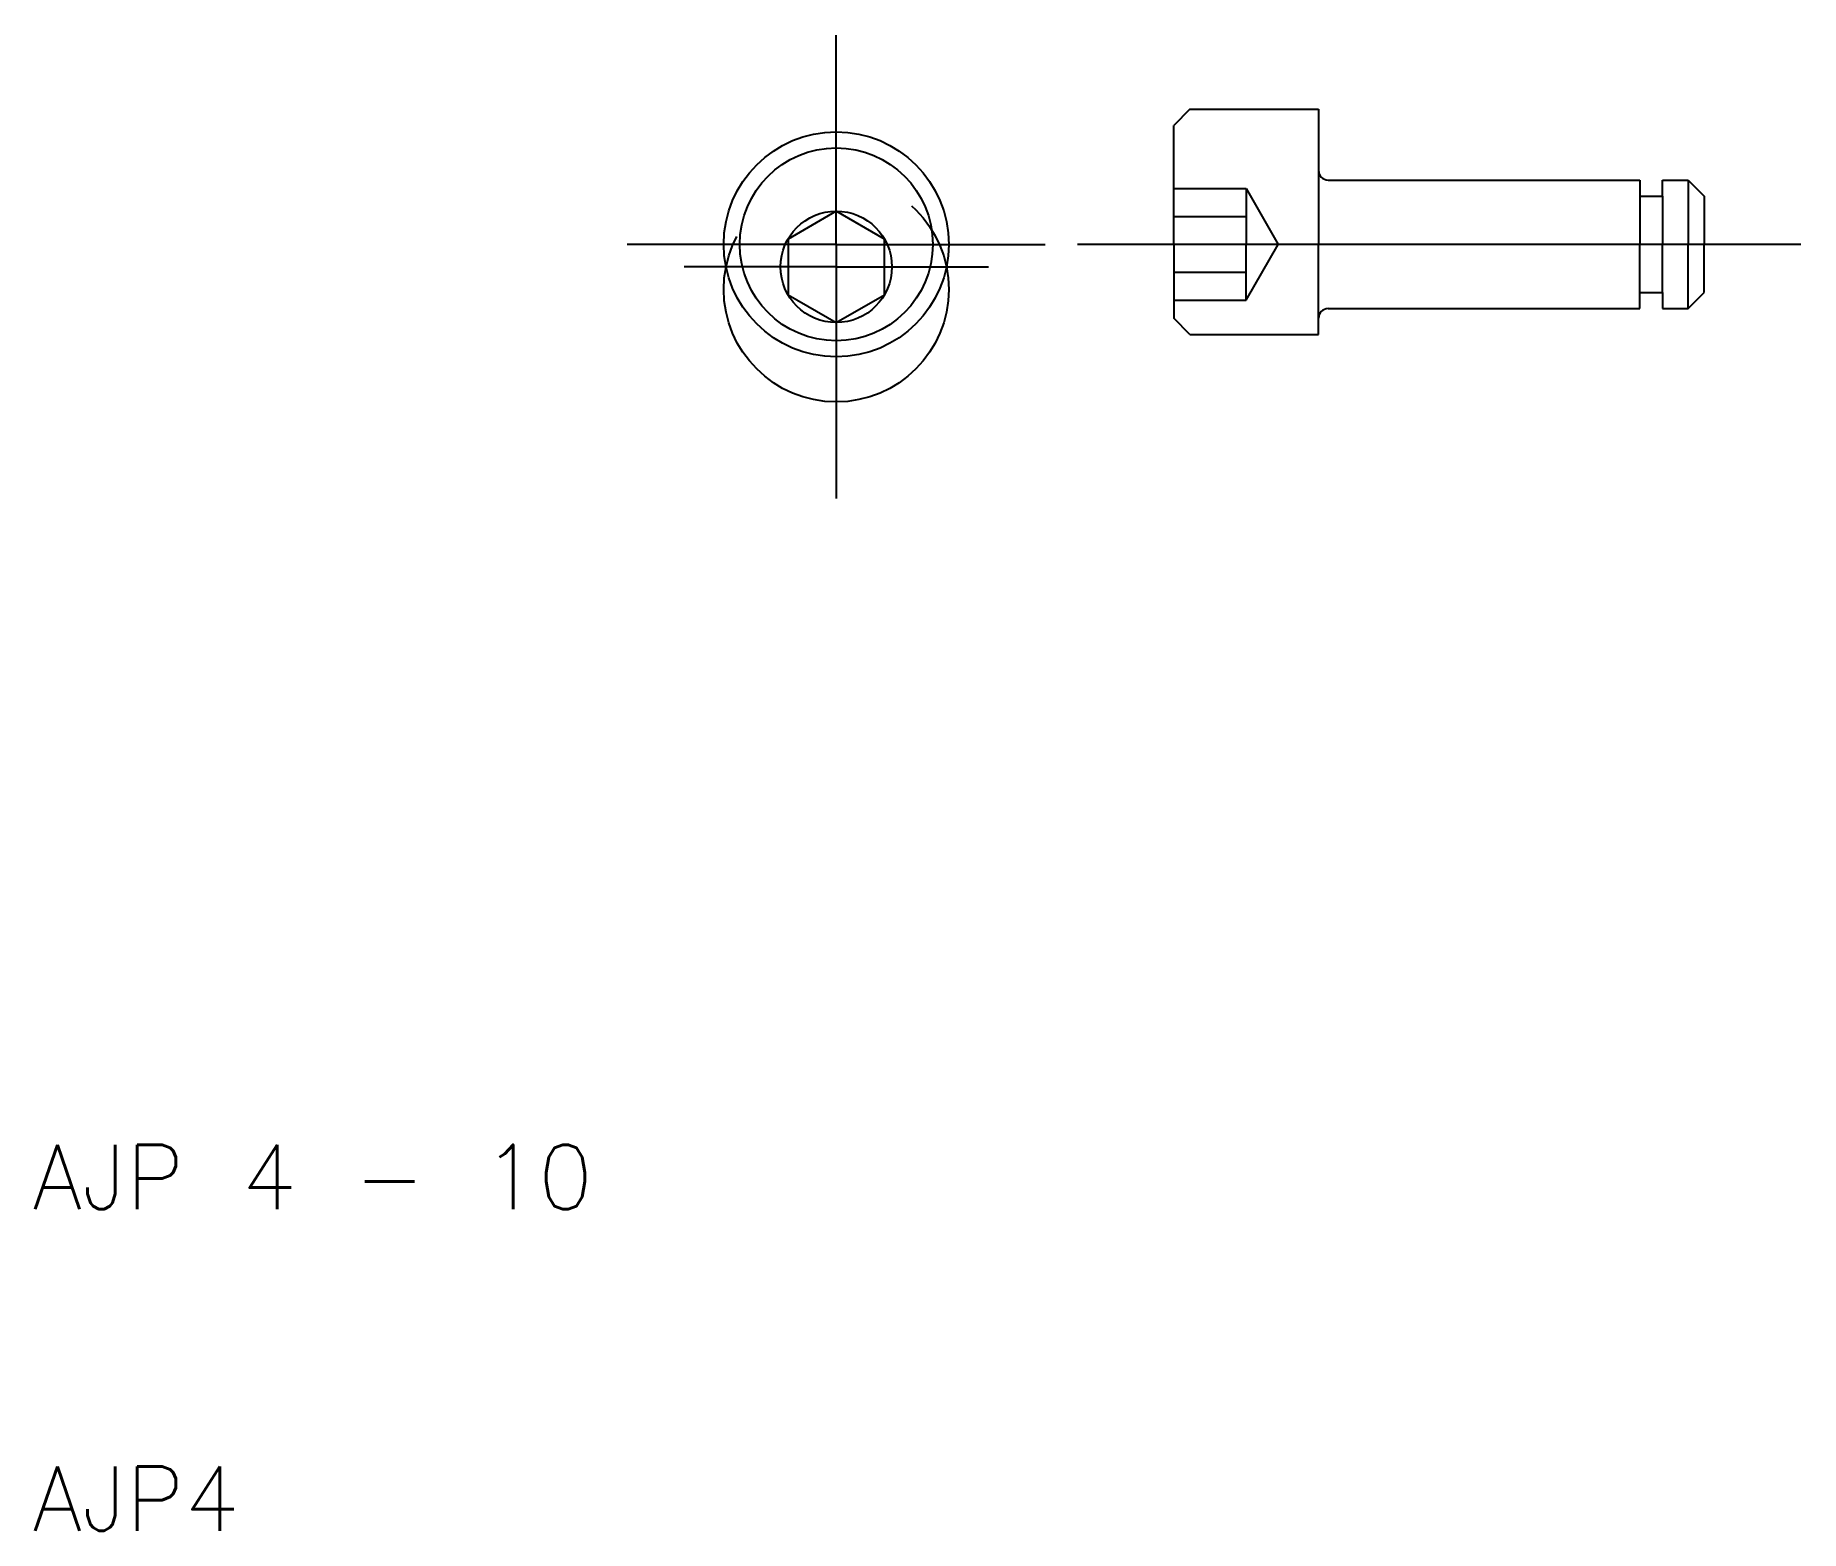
# Model space of a CAD drawing. Extents: x 10.1 to 65, y 10 to 56.5.
import ezdxf

# ---------------------------------------------------------------- set-up
doc = ezdxf.new("R2010")
doc.units = 0
doc.linetypes.add('CENTER', pattern=[50.8, 31.75, -6.35, 6.35, -6.35])
doc.linetypes.add('DASHED', pattern=[19.05, 12.7, -6.35])
doc.layers.get('0').update_dxf_attribs({"linetype": 'CONTINUOUS'})
doc.layers.add('CENTER', color=1, linetype='CENTER')
doc.styles.get("Standard").update_dxf_attribs({"font": 'txt.shx'})

msp = doc.modelspace()

# ---------------------------------------------------------------- linework, layer by layer
for p, q in [((46, 54.2), (45.5, 53.7)), ((46, 54.2), (50, 54.2)), ((50, 54.2), (50, 52.3)), ((45.5, 50), (45.5, 53.7)), ((50, 52.3), (50, 50)), ((50.3, 52), (60, 52)), ((60, 52), (60, 51.5)), ((60.7, 52), (61.5, 52)), ((60.7, 51.5), (60.7, 52)), ((61.5, 52), (61.5, 50)), ((61.5, 52), (62, 51.5)), ((60, 51.5), (60, 50)), ((60, 51.5), (60.7, 51.5)), ((60.7, 51.5), (60.7, 50)), ((62, 51.5), (62, 50)), ((35, 51.032), (33.5, 50.166)), ((36.5, 50.166), (35, 51.032)), ((33.5, 50.166), (33.5, 48.434)), ((36.5, 48.434), (36.5, 50.166)), ((45.5, 50), (45.5, 47.7)), ((50, 47.7), (50, 50)), ((60, 48.5), (60, 50)), ((60.7, 48.5), (60.7, 50)), ((61.5, 48), (61.5, 50)), ((62, 48.5), (62, 50)), ((33.5, 48.434), (35, 47.568)), ((35, 47.568), (36.5, 48.434)), ((60, 48), (60, 48.5)), ((60, 48.5), (60.7, 48.5)), ((60.7, 48.5), (60.7, 48)), ((61.5, 48), (62, 48.5)), ((50.3, 48), (60, 48)), ((60.7, 48), (61.5, 48)), ((46, 47.2), (45.5, 47.7)), ((50, 47.2), (50, 47.7)), ((46, 47.2), (50, 47.2))]:
    msp.add_line(p, q)
at = {"color": 3, "linetype": 'DASHED'}
for p, q in [((45.5, 51.732), (47.75, 51.732)), ((47.75, 51.732), (48.75, 50)), ((47.75, 51.732), (47.75, 50)), ((45.5, 50.866), (47.75, 50.866)), ((47.75, 48.268), (48.75, 50)), ((47.75, 48.268), (47.75, 50)), ((45.5, 49.134), (47.75, 49.134)), ((45.5, 48.268), (47.75, 48.268))]:
    msp.add_line(p, q, dxfattribs=at)
for radius in [3.5, 3]:
    msp.add_circle((35, 50), radius)
for centre, radius in [((35, 48.6), 3.5), ((35, 49.3), 1.732)]:
    msp.add_circle(centre, radius, dxfattribs=at)
for centre, start, end in [((50.3, 52.3), 180, 270), ((50.3, 47.7), 90, 180)]:
    msp.add_arc(centre, 0.3, start, end)
at = {"layer": 'CENTER'}
for p, q in [((35, 50), (35, 56.5)), ((35, 50), (28.5, 50)), ((35, 50), (35, 42.1)), ((35, 50), (41.5, 50)), ((65, 50), (42.5, 50)), ((35, 49.3), (30.268, 49.3)), ((35, 49.3), (39.732, 49.3))]:
    msp.add_line(p, q, dxfattribs=at)

# ---------------------------------------------------------------- texts
for s, p in [('AJP 4 - 10', (10, 20)), ('AJP4', (10, 10))]:
    msp.add_text(s, height=2).set_placement(p)

doc.saveas('drawing.dxf')
